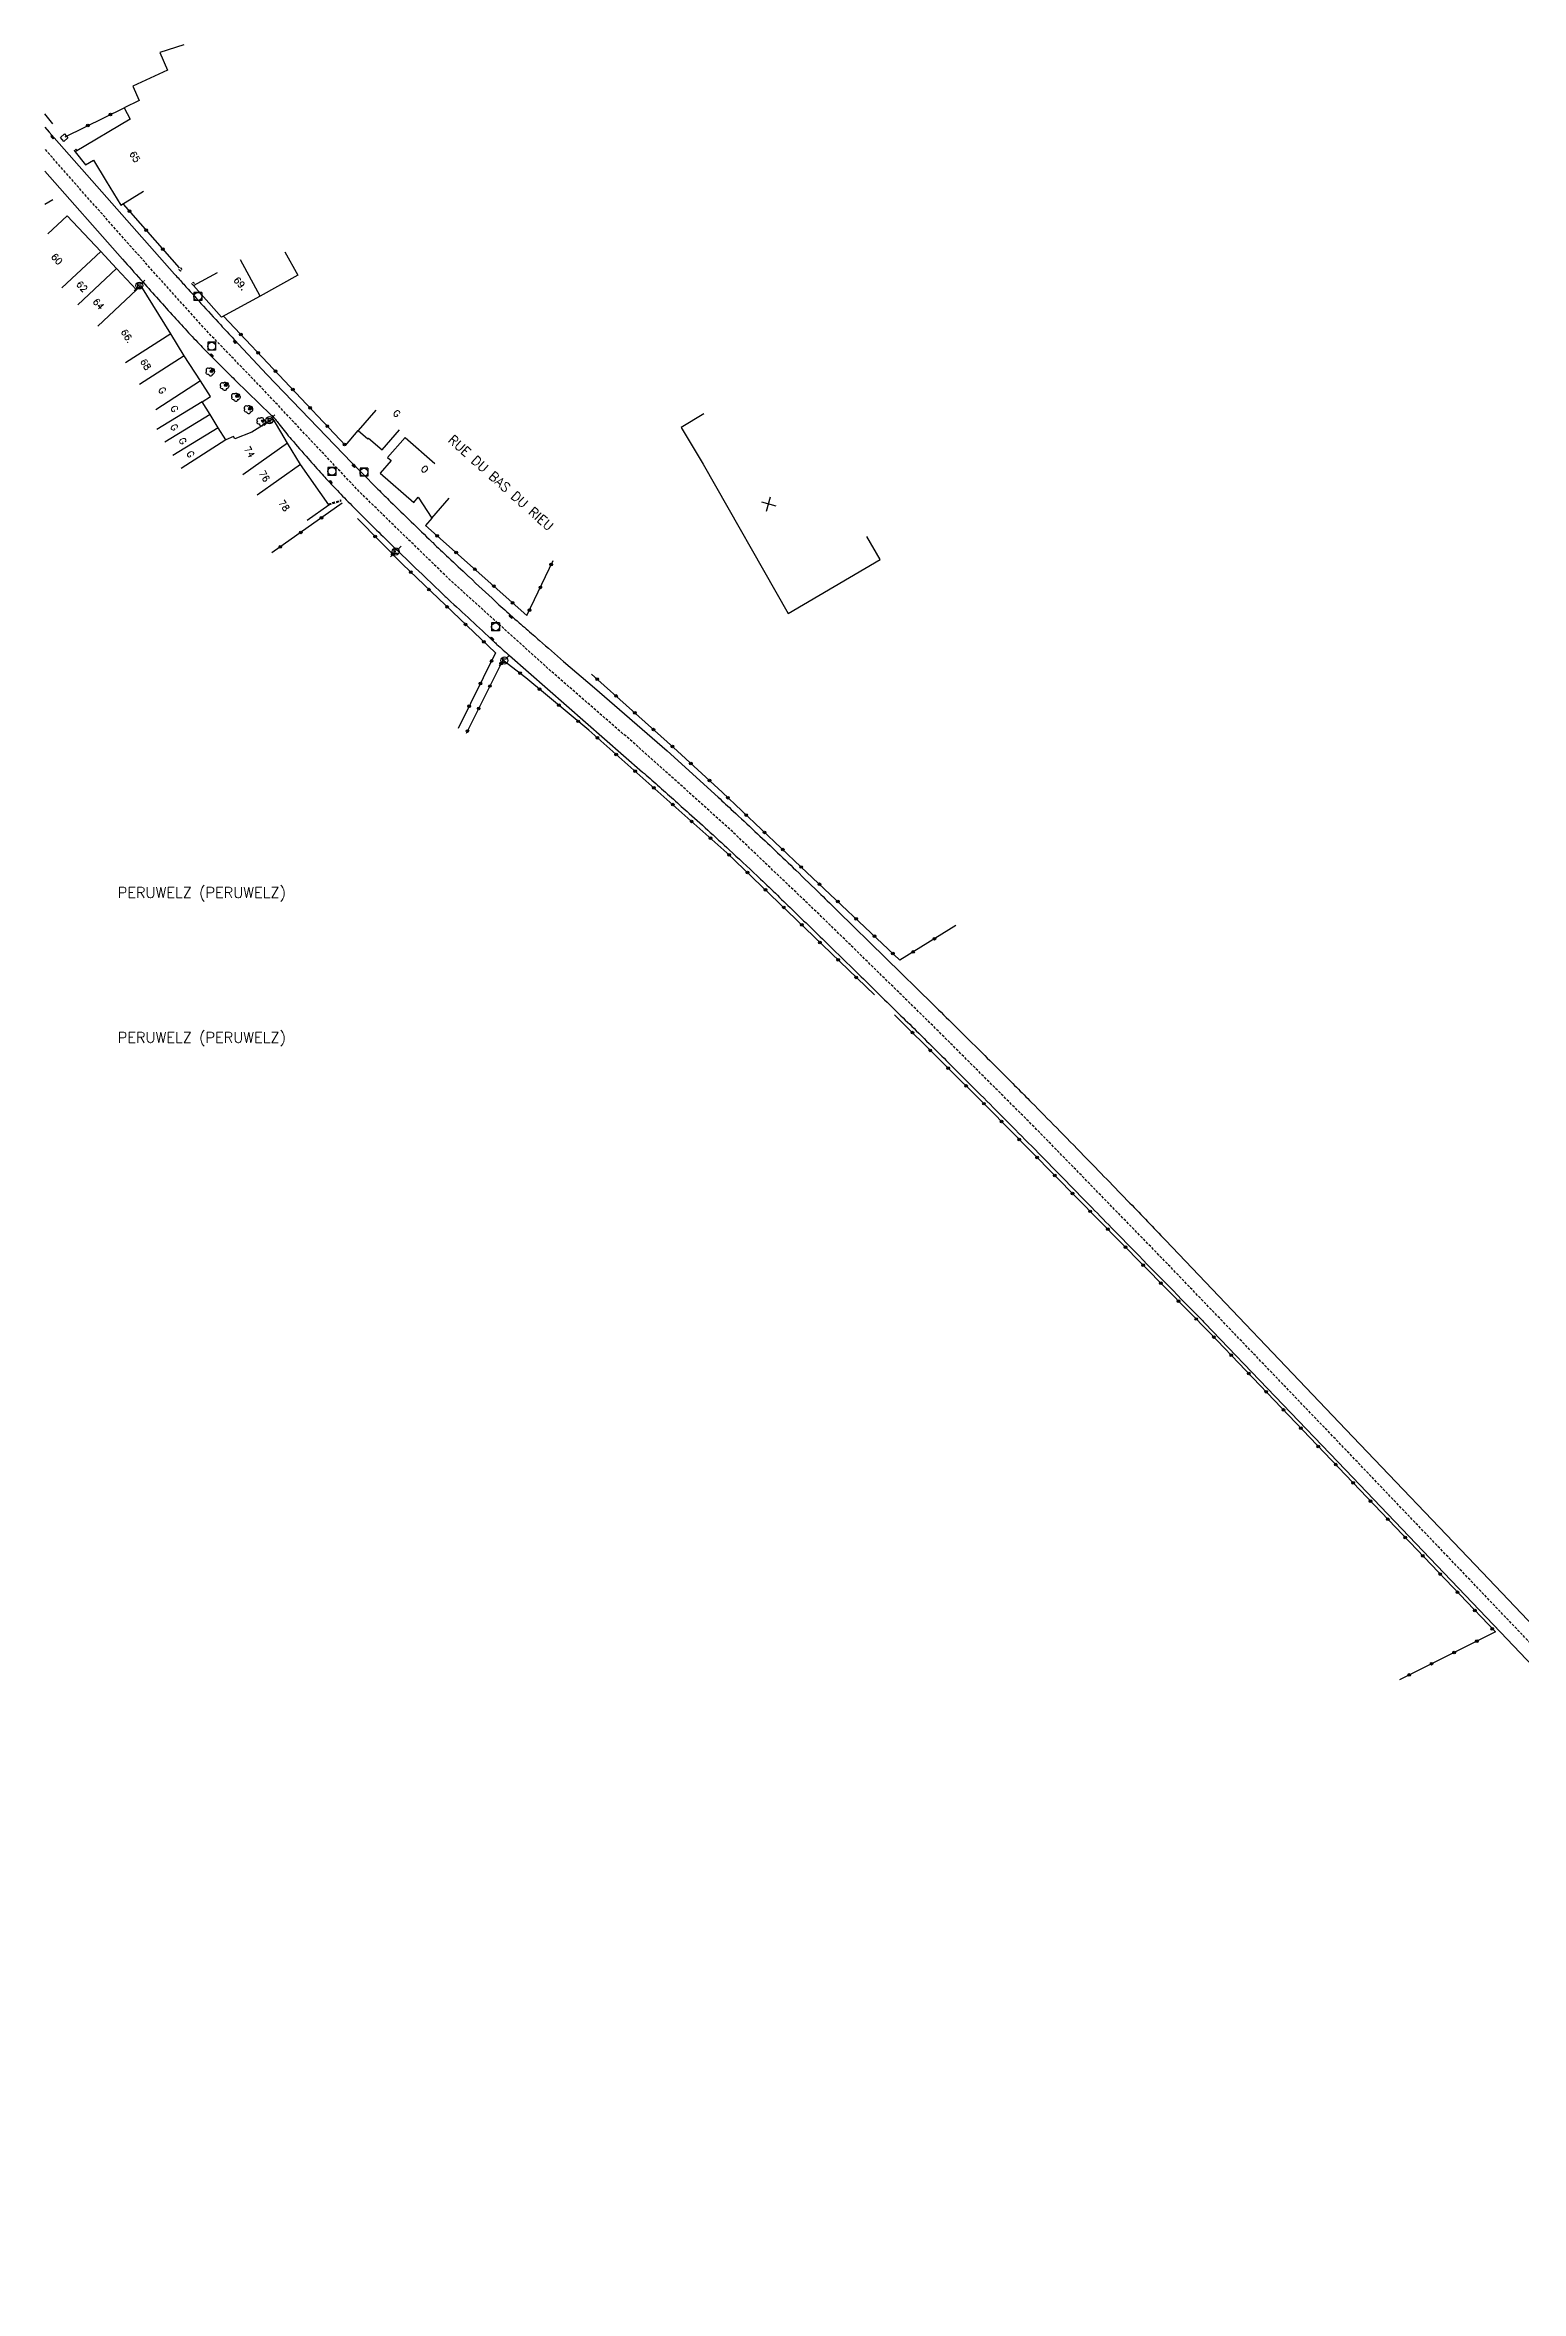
# Model space of a CAD drawing. Header units: millimetres. Extents: x 94999 to 96000, y 132000 to 133001.
# Drawn here: x 95000 to 95278.3, y 132000 to 132423.3 of the extents above; entities that cross this region are included whole.
import ezdxf
from ezdxf.enums import TextEntityAlignment as Align

# ---------------------------------------------------------------- set-up
doc = ezdxf.new("R2010")
doc.units = ezdxf.units.MM
doc.linetypes.add('DASHED', pattern=[0.75, 0.5, -0.25])
doc.layers.get('0').update_dxf_attribs({"linetype": 'CONTINUOUS'})
for name, color, linetype in [('W0001', 6, 'DASHED'), ('W0008', 7, 'CONTINUOUS'), ('W0100', 7, 'CONTINUOUS'), ('W0112', 1, 'DASHED'), ('W0300', 7, 'CONTINUOUS'), ('W0322', 7, 'CONTINUOUS'), ('W0400', 7, 'CONTINUOUS'), ('W0420', 7, 'CONTINUOUS'), ('W0471', 7, 'CONTINUOUS'), ('W0980', 7, 'CONTINUOUS'), ('W0989', 7, 'CONTINUOUS'), ('W0991', 7, 'CONTINUOUS'), ('W1102', 7, 'CONTINUOUS')]:
    doc.layers.add(name, color=color, linetype=linetype)
doc.styles.get("Standard").update_dxf_attribs({"font": 'romans.shx', "width": 0.85})

# ---------------------------------------------------------------- blocks, each defined once
blk = doc.blocks.new('T400')
for p, q in [((-0.15, 0.3), (0.15, 0.3)), ((-0.15, -0.25), (-0.15, 0.3)), ((-0.15, 0.15), (0.15, 0.15)), ((-0.15, 0), (0.15, 0)), ((0.15, 0.3), (0.15, -0.25)), ((-0.15, -0.15), (0.15, -0.15)), ((-0.15, -0.25), (-0.15, -0.3)), ((-0.15, -0.3), (0.15, -0.3)), ((0.15, -0.3), (0.15, -0.25))]:
    blk.add_line(p, q)
blk = doc.blocks.new('T420')
for p, q in [((0.75, 0.75), (-0.75, 0.75)), ((-0.75, 0.75), (-0.75, -0.75)), ((0.75, 0.75), (0.75, -0.75)), ((0.75, -0.75), (-0.75, -0.75))]:
    blk.add_line(p, q)
blk.add_ellipse((0, 0), major_axis=(-0.53, 0.53), ratio=1, start_param=3.926991, end_param=10.210176)
blk = doc.blocks.new('t112o')
at = {"color": 0, "linetype": 'Continuous'}
for p, q in [((-0.5, 0.5), (0.5, 0.5)), ((-0.5, -0.5), (-0.5, 0.5)), ((0.5, 0.5), (0.5, -0.5)), ((0.5, -0.5), (-0.5, -0.5))]:
    blk.add_line(p, q, dxfattribs=at)
blk = doc.blocks.new('T471')
for p, q in [((-0.333334, 0.333334), (-0.333334, -0.333334)), ((-0.333334, 0.333334), (0.333334, 0.333334)), ((-0.333334, 0), (0, 0)), ((0.500001, 0.500001), (1.000002, 1.000002)), ((-0.500001, -0.500001), (-1.000002, -1.000002)), ((-0.333334, -0.333334), (0.333334, -0.333334))]:
    blk.add_line(p, q)
blk.add_ellipse((0, 0), major_axis=(0.471405, 0.471405), ratio=1, start_param=5.4977871438, end_param=11.780972451)
blk = doc.blocks.new('t322o')
at = {"color": 0, "linetype": 'Continuous'}
for radius in [0.25, 0.15]:
    blk.add_circle((0, 0), radius, dxfattribs=at)
blk = doc.blocks.new('T300')
for p, q in [((-0.8, 0.51), (-0.86, 0.34)), ((-0.86, 0.34), (-0.86, 0.17)), ((-0.86, 0.17), (-0.74, 0.06)), ((-0.69, 0.63), (-0.8, 0.51)), ((-0.8, -0.06), (-0.74, 0.06)), ((-0.74, 0.06), (-0.69, 0.11)), ((-0.57, 0.69), (-0.69, 0.63)), ((-0.46, 0.69), (-0.57, 0.69)), ((-0.29, 0.63), (-0.46, 0.69)), ((-0.29, 0.63), (-0.17, 0.74)), ((-0.23, 0.57), (-0.29, 0.63)), ((-0.17, 0.74), (-0.06, 0.8)), ((-0.06, 0.8), (0.06, 0.8)), ((0.06, 0.8), (0.23, 0.74)), ((0.23, 0.74), (0.34, 0.63)), ((0.34, 0.63), (0.4, 0.51)), ((0.46, 0.46), (0.34, 0.46)), ((0.4, 0.51), (0.4, 0.46)), ((0.57, 0.4), (0.46, 0.46)), ((0.57, 0.4), (0.69, 0.29)), ((0.69, 0.29), (0.74, 0.17)), ((0.74, 0.06), (0.69, -0.17)), ((0.74, 0.17), (0.74, 0.06)), ((-0.8, -0.17), (-0.8, -0.06)), ((-0.8, -0.23), (-0.8, -0.17)), ((-0.74, -0.34), (-0.8, -0.23)), ((-0.69, -0.4), (-0.74, -0.34)), ((-0.51, -0.46), (-0.69, -0.4)), ((-0.4, -0.46), (-0.51, -0.46)), ((-0.4, -0.46), (-0.34, -0.46)), ((-0.34, -0.46), (-0.34, -0.4)), ((-0.34, -0.51), (-0.34, -0.46)), ((-0.29, -0.63), (-0.34, -0.51)), ((-0.17, -0.74), (-0.29, -0.63)), ((-0.06, -0.8), (-0.17, -0.74)), ((0.06, -0.8), (-0.06, -0.8)), ((0.17, -0.74), (0.06, -0.8)), ((0.23, -0.69), (0.17, -0.74)), ((0.29, -0.46), (0.23, -0.46)), ((0.29, -0.63), (0.23, -0.69)), ((0.46, -0.4), (0.29, -0.46)), ((0.34, -0.51), (0.29, -0.63)), ((0.34, -0.51), (0.34, -0.46)), ((0.57, -0.34), (0.46, -0.4)), ((0.63, -0.29), (0.57, -0.34)), ((0.69, -0.17), (0.63, -0.29))]:
    blk.add_line(p, q)
blk = doc.blocks.new('t991o')
at = {"color": 0, "linetype": 'Continuous'}
for p, q in [((-1, 1), (1, -1)), ((-1, -1), (1, 1))]:
    blk.add_line(p, q, dxfattribs=at)

msp = doc.modelspace()

# ---------------------------------------------------------------- linework, layer by layer
at = {"layer": 'W0001', "flags": 128}
msp.add_lwpolyline([(95396.55, 132000), (95370.85, 132026.82), (95341.67, 132057.37), (95308.84, 132091.88), (95282.4, 132119.62), (95243.8, 132160.03), (95210.02, 132195.24), (95186.94, 132218.93), (95166.84, 132239.01), (95146.35, 132259.07), (95129.66, 132274.98), (95112.09, 132290.79), (95095.51, 132305.19), (95076.1, 132322.72), (95059.24, 132339.13), (95050.04, 132348.88), (95041.03, 132358.49), (95030.47, 132369.42), (95015.65, 132385.92), (95000, 132403.65)], dxfattribs=at)
at = {"layer": 'W0008', "flags": 128}
for points in [[(95000, 132407.77), (95000.8, 132406.86), (95024.46, 132380.1, 0.002414), (95026.18, 132378.18, 0.001287), (95029.42, 132374.59, 0.001152), (95033.14, 132370.53, 0.001753), (95035.6, 132367.87), (95041.83, 132361.19), (95057.87, 132344.55, 0.002122), (95062.75, 132339.6, 0.004317), (95065.17, 132337.21, 0.000072), (95072.93, 132329.67, 0.003251), (95073.1, 132329.5, 0.00065), (95076.09, 132326.68, 0.000532), (95079.74, 132323.25, 0.000533), (95079.97, 132323.03, 0.000025), (95084.9, 132318.44, 0.00502), (95086.31, 132317.15, 0.002327), (95089.39, 132314.41, -0.001445), (95092.04, 132312.11, 0.000346), (95093.25, 132311.06, 0.000002), (95097.78, 132307.12, 0.001272), (95097.78, 132307.12), (95103.6, 132302.11), (95117.32, 132290.28), (95126.91, 132281.51, -0.001481), (95129.75, 132278.9, -0.00102), (95133.85, 132275.08, -0.002193), (95137.64, 132271.51, -0.002101), (95141.57, 132267.75, -0.000725), (95146.3, 132263.17, -0.00107), (95149.48, 132260.06), (95167.46, 132242.44, -0.000905), (95171.39, 132238.57, -0.000661), (95176.76, 132233.26, -0.001328), (95180.33, 132229.7, -0.000833), (95185.99, 132224, -0.000988), (95190.73, 132219.2, -0.000907), (95195.86, 132213.96, -0.001282), (95204.51, 132205.05, -0.001638), (95211.23, 132198.04), (95245.23, 132162.36), (95270.95, 132135.45), (95298.05, 132107.04)], [(95000, 132399.53), (95014.64, 132382.91, 0.00168), (95018.09, 132379.03, 0.000983), (95024, 132372.43, 0.002085), (95026.76, 132369.4, 0.004333), (95028.1, 132367.96, 0.00393), (95029.39, 132366.62, 0.002268), (95031.65, 132364.33, 0.001053), (95034.92, 132361.06, 0.003163), (95036.01, 132359.99), (95042.59, 132353.6, 0.004431), (95043.24, 132352.99, -0.024027), (95043.35, 132352.87, -0.016704), (95043.46, 132352.73, 0.002872), (95044.1, 132351.91), (95045.35, 132350.32, 0.01055), (95046.44, 132349, 0.003708), (95049.62, 132345.35, 0.003246), (95052.28, 132342.37, 0.004689), (95054.16, 132340.33, 0.004243), (95056.79, 132337.59, 0.003859), (95059.73, 132334.62, 0.001482), (95062.92, 132331.46, 0.00145), (95066.21, 132328.25, 0.00156), (95071.09, 132323.54, 0.001821), (95075.29, 132319.53, 0.002325), (95075.99, 132318.87, 0.00019), (95084.62, 132310.87, 0.003612), (95085.22, 132310.32, 0.002503), (95087.58, 132308.21), (95112.67, 132286.27, -0.001725), (95115.49, 132283.78, -0.000812), (95121.46, 132278.47, -0.0024), (95125.44, 132274.88, -0.002274), (95129.6, 132271.06, -0.003166), (95134.91, 132266.08, -0.002614), (95141.26, 132259.97, -0.000446), (95148.35, 132253.08, -0.000574), (95153.86, 132247.7, -0.000276), (95160.97, 132240.73, -0.000599), (95164.25, 132237.52, -0.001182), (95168.18, 132233.62, -0.000663), (95175.17, 132226.65, -0.00092), (95184.75, 132217.03, -0.001731), (95189.81, 132211.89, -0.000166), (95195.18, 132206.41, 0.000103), (95203.78, 132197.61, 0.000436), (95216.72, 132184.41, -0.002866), (95218.68, 132182.39), (95245.16, 132154.79), (95274.41, 132124.19), (95306.35, 132090.65)]]:
    msp.add_lwpolyline(points, format="xyb", dxfattribs=at)
at = {"layer": 'W0100', "flags": 128}
for points in [[(95026.21, 132423.29), (95021.67, 132421.85), (95023.1, 132418.55), (95016.59, 132415.5), (95017.79, 132412.79), (95014.91, 132411.45), (95016.09, 132409.27), (95005.73, 132403.15), (95007.68, 132400.71), (95009.14, 132401.6), (95011.57, 132397.62), (95014.33, 132393.1), (95018.6, 132395.71)], [(95049.46, 132333.75), (95053.54, 132336.63), (95048.21, 132344.2), (95045.76, 132348.23), (95043.01, 132352.85), (95038.99, 132350.33), (95035.79, 132349.08), (95035.56, 132349.52), (95034.13, 132348.84), (95032.65, 132351.15), (95031.13, 132353.65), (95029.65, 132356.06), (95031.22, 132357.01), (95029.32, 132359.96), (95026.25, 132364.7), (95026.27, 132364.71), (95023.74, 132368.86), (95018.11, 132377.94), (95017.26, 132377.14), (95013.51, 132381.16), (95010.53, 132384.36), (95004.19, 132391.11), (95000.55, 132387.68)], [(95045.23, 132384.27), (95047.68, 132379.91), (95040.61, 132375.95), (95033.31, 132371.96), (95028.03, 132377.94), (95032.53, 132380.4)], [(95062.36, 132354.43), (95059.06, 132350.66), (95060.87, 132349.08), (95060.99, 132349.21), (95063.56, 132346.97), (95066.85, 132350.73)], [(95124.24, 132353.75), (95119.95, 132351.18), (95124.09, 132344.27), (95140.13, 132316.15), (95157.48, 132326.34), (95154.95, 132330.66)], [(95067.9, 132349.32), (95064.6, 132345.56), (95065.3, 132344.95), (95063.23, 132342.6), (95069.53, 132337.07), (95070.35, 132338.05), (95072.91, 132334.1), (95076.21, 132337.85)]]:
    msp.add_lwpolyline(points, dxfattribs=at)
at = {"layer": 'W0112', "flags": 128}
for points in [[(95006.08, 132403.36), (95005.81, 132403.66), (95005.51, 132403.4), (95005.73, 132403.15)], [(95028.03, 132377.94), (95027.69, 132378.3), (95027.98, 132378.58), (95028.39, 132378.14)], [(95053.54, 132336.63), (95055.85, 132337.35), (95055.81, 132337.47), (95053.46, 132336.75)]]:
    msp.add_lwpolyline(points, dxfattribs=at)
msp.add_lwpolyline([(95025.57, 132380.68), (95025.26, 132380.98), (95025.54, 132381.27), (95025.85, 132380.97)], close=True, dxfattribs=at)
at = {"layer": 'W0322', "flags": 128}
for points in [[(95001.52, 132408.4), (95000, 132410.33)], [(95003.82, 132405.99), (95014.91, 132411.45)], [(95001.49, 132394.07), (95000, 132393.21)], [(95025.38, 132381.26), (95014.8, 132393.26)], [(95033.68, 132372.17), (95056.67, 132347.81), (95059.06, 132350.66)], [(95056.02, 132336.91), (95042.78, 132327.56)], [(95058.93, 132334.04), (95067.38, 132325.42), (95084.95, 132308.7), (95077.89, 132294.48)], [(95072.91, 132334.1), (95071.75, 132332.74), (95090.88, 132315.76), (95095.81, 132326.14)], [(95156.37, 132244.27), (95128.58, 132271.06), (95102.51, 132294.17), (95090.68, 132304.05), (95086.34, 132307.35), (95079.41, 132293.53)], [(95171.72, 132257.37), (95161.18, 132250.82), (95142.49, 132268.43), (95127.65, 132282.47), (95118.51, 132290.88), (95103.07, 132304.72)], [(95160.17, 132240.5), (95177.71, 132223.08), (95219.66, 132180.53), (95273.43, 132124.22), (95255.36, 132115.2)]]:
    msp.add_lwpolyline(points, dxfattribs=at)
at = {"layer": 'W1102', "flags": 128}
for points in [[(95010.53, 132384.36), (95003.22, 132377.54)], [(95013.51, 132381.16), (95006.2, 132374.34)], [(95040.61, 132375.95), (95036.88, 132382.78)], [(95017.26, 132377.14), (95009.95, 132370.32)], [(95023.74, 132368.86), (95015.22, 132363.35)], [(95026.25, 132364.7), (95017.86, 132359.27)], [(95029.32, 132359.96), (95020.93, 132354.53)], [(95029.65, 132356.06), (95021.12, 132350.84)], [(95031.13, 132353.65), (95022.59, 132348.43)], [(95032.65, 132351.15), (95024.12, 132345.93)], [(95034.13, 132348.84), (95025.7, 132343.46)], [(95045.76, 132348.23), (95037.32, 132342.28)], [(95067.9, 132349.32), (95073.5, 132344.39)], [(95048.21, 132344.2), (95040.04, 132338.43)]]:
    msp.add_lwpolyline(points, dxfattribs=at)

# ---------------------------------------------------------------- block references
at = {"layer": 'W0112', "rotation": 311.5529370951357}
msp.add_blockref('t112o', (95003.63, 132405.81), dxfattribs=at)
at = {"layer": 'W0300'}
for p in [(95031.23, 132361.66), (95033.91, 132358.94), (95036.04, 132356.88), (95038.42, 132354.56), (95040.83, 132352.27)]:
    msp.add_blockref('T300', p, dxfattribs=at)
at = {"layer": 'W0322'}
for p, rotation in [((95012.34, 132410.19), 26.20395648108987), ((95008.08, 132408.09), 26.20395648108987), ((95015.96, 132391.95), 131.3946470942328), ((95019.1, 132388.38), 131.3946470942328), ((95022.24, 132384.82), 131.3946470942328), ((95036.94, 132368.72), 313.3370556437371), ((95040.2, 132365.26), 313.3370556437371), ((95031.39, 132361.78), 5.392891636970863), ((95031.64, 132362.05), 5.392891636953473), ((95034.08, 132359.17), 5.392891636953473), ((95034.28, 132359.43), 5.392891636953473), ((95043.46, 132361.81), 313.3370556437371), ((95036.24, 132357.1), 5.392891636953473), ((95036.24, 132357.1), 5.392891636953473), ((95036.45, 132357.27), 5.392891636954261), ((95038.66, 132354.73), 5.392891636953473), ((95038.84, 132354.96), 5.392891636954261), ((95046.72, 132358.35), 313.3370556437371), ((95049.98, 132354.9), 313.3370556437371), ((95041.11, 132352.41), 5.392891636953473), ((95053.24, 132351.44), 313.3370556437371), ((95056.5, 132347.99), 313.3370556437371), ((95052.14, 132334.17), 215.2018332399105), ((95048.26, 132331.43), 215.2018332399105), ((95062.26, 132330.65), 314.415190989131), ((95073.96, 132330.78), 318.4100325807752), ((95044.38, 132328.69), 215.2018332399105), ((95065.58, 132327.25), 314.415190989131), ((95077.51, 132327.62), 318.4100325807752), ((95095.44, 132325.36), 64.58894190325212), ((95068.96, 132323.92), 316.427599629829), ((95072.4, 132320.64), 316.427599629829), ((95081.07, 132324.47), 318.4100325807752), ((95084.62, 132321.32), 318.4100325807752), ((95093.4, 132321.07), 64.58894190325212), ((95075.84, 132317.37), 316.427599629829), ((95088.17, 132318.16), 318.4100325807752), ((95091.36, 132316.78), 64.58894190325212), ((95079.28, 132314.09), 316.427599629829), ((95082.73, 132310.82), 316.427599629829), ((95084.21, 132307.2), 243.5761898296474), ((95086.03, 132306.72), 243.3435240975877), ((95089.57, 132304.9), 142.7458814385793), ((95104.13, 132303.77), 138.1224556646528), ((95082.09, 132302.95), 243.5761898296474), ((95083.9, 132302.48), 243.3435240975877), ((95093.25, 132301.9), 140.1442404518363), ((95107.67, 132300.6), 138.1224556646528), ((95079.98, 132298.69), 243.5761898296474), ((95081.77, 132298.23), 243.3435240975877), ((95096.9, 132298.86), 140.1442404518363), ((95100.54, 132295.82), 140.1442404518363), ((95111.21, 132297.43), 138.1224556646528), ((95079.64, 132293.99), 243.3435240975877), ((95104.15, 132292.72), 138.4388843410007), ((95114.74, 132294.26), 138.1224556646528), ((95118.28, 132291.09), 138.1224556646528), ((95107.7, 132289.57), 138.4388843410007), ((95121.78, 132287.88), 137.3593696746395), ((95111.26, 132286.42), 138.4388843410007), ((95114.81, 132283.27), 138.4388843410007), ((95125.27, 132284.66), 137.3593696746395), ((95118.37, 132280.12), 138.4388843410007), ((95128.75, 132281.43), 136.6061819434941), ((95121.92, 132276.97), 138.4388843410007), ((95132.2, 132278.16), 136.6061819434941), ((95135.65, 132274.9), 136.6061819434941), ((95125.47, 132273.81), 138.4388843410007), ((95129.01, 132270.65), 136.0506112950708), ((95139.11, 132271.64), 136.6061819434941), ((95132.43, 132267.35), 136.0506112950708), ((95142.56, 132268.37), 136.6935809230743), ((95135.85, 132264.05), 136.0506112950708), ((95146.01, 132265.11), 136.6935809230743), ((95149.47, 132261.86), 136.6935809230743), ((95139.27, 132260.76), 136.0506112950708), ((95142.69, 132257.46), 136.0506112950708), ((95152.93, 132258.6), 136.6935809230743), ((95146.11, 132254.16), 136.0506112950708), ((95156.38, 132255.34), 136.6935809230743), ((95167.69, 132254.86), 211.8215916605977), ((95149.53, 132250.87), 136.0506112950708), ((95159.84, 132252.08), 136.6935809230743), ((95163.65, 132252.36), 211.8215916605977), ((95152.95, 132247.57), 136.0506112950708), ((95163.54, 132237.16), 315.1863613687698), ((95166.91, 132233.81), 315.1863613687698), ((95170.28, 132230.46), 315.1863613687698), ((95173.65, 132227.11), 315.1863613687698), ((95177.02, 132223.77), 315.1863613687698), ((95180.36, 132220.39), 314.599427965309), ((95183.69, 132217.01), 314.599427965309), ((95187.03, 132213.63), 314.599427965309), ((95190.36, 132210.24), 314.599427965309), ((95193.7, 132206.86), 314.599427965309), ((95197.03, 132203.48), 314.599427965309), ((95200.37, 132200.1), 314.599427965309), ((95203.7, 132196.72), 314.599427965309), ((95207.04, 132193.33), 314.599427965309), ((95210.37, 132189.95), 314.599427965309), ((95213.71, 132186.57), 314.599427965309), ((95217.05, 132183.19), 314.599427965309), ((95220.37, 132179.79), 313.6735980073232), ((95223.65, 132176.36), 313.6735980073232), ((95226.93, 132172.92), 313.6735980073232), ((95230.21, 132169.49), 313.6735980073232), ((95233.49, 132166.05), 313.6735980073232), ((95236.77, 132162.61), 313.6735980073232), ((95240.05, 132159.18), 313.6735980073232), ((95243.33, 132155.74), 313.6735980073232), ((95246.61, 132152.31), 313.6735980073232), ((95249.89, 132148.87), 313.6735980073232), ((95253.17, 132145.44), 313.6735980073232), ((95256.45, 132142), 313.6735980073232), ((95259.73, 132138.57), 313.6735980073232), ((95263.01, 132135.13), 313.6735980073232), ((95266.29, 132131.69), 313.6735980073232), ((95269.57, 132128.26), 313.6735980073232), ((95269.92, 132122.47), 206.5288654595428), ((95272.85, 132124.82), 313.6735980073232), ((95261.42, 132118.23), 206.5288654595428), ((95265.67, 132120.35), 206.5288654595428), ((95257.17, 132116.11), 206.5288654595428)]:
    msp.add_blockref('t322o', p, dxfattribs=dict(at, rotation=rotation))
at = {"layer": 'W0400'}
for p, rotation in [((95001.45, 132405.9), 221.4786367075046), ((95035.86, 132367.37), 222.9923516895775), ((95031.43, 132364.76), 44.81419950594918), ((95058.23, 132343.97), 224.3963823268022), ((95053.84, 132340.9), 43.03445827638164), ((95087.86, 132315.56), 48.44443741629225), ((95084.31, 132311.36), 47.19940615233435)]:
    msp.add_blockref('T400', p, dxfattribs=dict(at, rotation=rotation))
at = {"layer": 'W0420'}
for p in [(95028.82, 132375.87), (95031.44, 132366.5), (95054.1, 132342.93), (95060.15, 132342.76), (95084.96, 132313.63)]:
    msp.add_blockref('T420', p, dxfattribs=at)
at = {"layer": 'W0471'}
for p in [(95017.81, 132377.93), (95042.33, 132352.57), (95066.13, 132327.82), (95086.61, 132307.28)]:
    msp.add_blockref('T471', p, dxfattribs=at)
at = {"layer": 'W0991', "rotation": 29.69207335733919}
msp.add_blockref('t991o', (95136.42, 132336.79), dxfattribs=at)

# ---------------------------------------------------------------- texts
at = {"layer": 'W0980'}
for p in [(95029.59, 132263.4), (95029.59, 132236.1)]:
    msp.add_text('PERUWELZ (PERUWELZ)', height=2, dxfattribs=at).set_placement(p, align=Align.MIDDLE)
at = {"layer": 'W0989'}
msp.add_text('RUE DU BAS DU RIEU', height=1.75, rotation=318.123, dxfattribs=at).set_placement((95085.96, 132340.77), align=Align.MIDDLE)
at = {"layer": 'W0991'}
for s, rotation, p in [('65', 301.3942, (95016.97, 132402.21)), ('60', 313.2096, (95002.26, 132382.94)), ('62', 313.2096, (95007, 132377.76)), ('69.', 311.454, (95036.83, 132378.32)), ('64', 313.2096, (95010.11, 132374.47)), ('66.', 302.9004, (95015.5, 132368.44)), ('68', 302.9004, (95019, 132363.08)), ('G', 302.9004, (95022.12, 132358.2)), ('G', 302.9004, (95024.42, 132354.71)), ('G', 301.4377, (95024.4, 132351.23)), ('G', 318.8344, (95066.33, 132353.84)), ('G', 301.4377, (95025.98, 132348.66)), ('G', 301.4377, (95027.44, 132346.16)), ('74', 301.2834, (95038.57, 132346.58)), ('76', 301.2834, (95041.38, 132342.02)), ('O', 318.8344, (95071.6, 132343.34)), ('78', 305.2018, (95045.09, 132336.48))]:
    msp.add_text(s, height=1.25, rotation=rotation, dxfattribs=at).set_placement(p, align=Align.MIDDLE)

doc.saveas('drawing.dxf')
